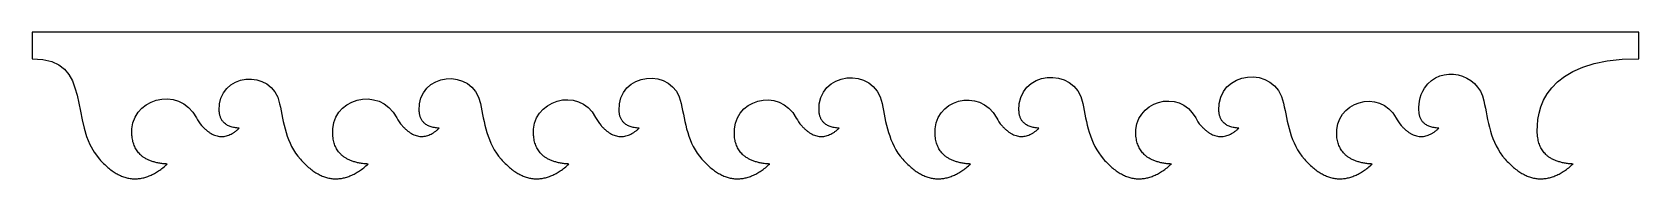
# Model space of a CAD drawing. Header units: millimetres. Extents: x -128 to -5, y 41 to 52.
import ezdxf

# ---------------------------------------------------------------- set-up
doc = ezdxf.new("R2010")
doc.units = ezdxf.units.MM
doc.layers.get('0').update_dxf_attribs({"linetype": 'CONTINUOUS'})

msp = doc.modelspace()

# ---------------------------------------------------------------- linework, layer by layer
for p, q in [((-4.7, 51.8), (-128.22, 51.8)), ((-128.22, 51.8), (-128.22, 49.77)), ((-4.69, 49.77), (-4.7, 51.8)), ((-105.1, 43.81), (-105.11, 43.87)), ((-27.91, 43.81), (-27.91, 43.86))]:
    msp.add_line(p, q)
for points, degree in [([(-128.22, 49.77), (-123.41, 49.77), (-125.55, 44.86), (-123.04, 42.05)], 3), ([(-12.47, 43.81), (-12.67, 45.81), (-11.97, 49.77), (-4.69, 49.77)], 3), ([(-113.83, 45.78), (-114, 48.66), (-109.75, 49.15), (-109.19, 46.31)], 3), ([(-98.46, 45.78), (-98.63, 48.7), (-94.32, 49.19), (-93.75, 46.32)], 3), ([(-83.09, 45.78), (-83.26, 48.74), (-78.89, 49.24), (-78.31, 46.33)], 3), ([(-67.72, 45.78), (-67.89, 48.78), (-63.46, 49.29), (-62.87, 46.33)], 3), ([(-52.35, 45.78), (-52.52, 48.82), (-48.03, 49.33), (-47.44, 46.34)], 3), ([(-36.97, 45.78), (-37.15, 48.87), (-32.6, 49.38), (-32, 46.35)], 3), ([(-21.16, 47.51), (-19.93, 49.35), (-17.05, 48.71), (-16.6, 46.54)], 3), ([(-21.59, 45.64), (-21.64, 46.14), (-21.59, 46.86), (-21.16, 47.51)], 3), ([(-120.55, 43.86), (-120.82, 46.74), (-116.93, 47.8), (-115.59, 45.23)], 3), ([(-113.82, 45.64), (-113.83, 45.69), (-113.83, 45.73), (-113.83, 45.78)], 3), ([(-109.19, 46.31), (-108.9, 44.88), (-108.69, 43.27), (-107.6, 42.05)], 3), ([(-105.11, 43.87), (-105.37, 46.74), (-101.51, 47.78), (-100.18, 45.23)], 3), ([(-98.45, 45.64), (-98.46, 45.69), (-98.46, 45.73), (-98.46, 45.78)], 3), ([(-93.75, 46.32), (-93.46, 44.88), (-93.25, 43.27), (-92.16, 42.05)], 3), ([(-89.67, 43.86), (-89.93, 46.6), (-86.15, 47.72), (-84.9, 45.26)], 3), ([(-83.08, 45.64), (-83.08, 45.69), (-83.09, 45.73), (-83.09, 45.78)], 3), ([(-78.31, 46.33), (-78.03, 44.89), (-77.81, 43.27), (-76.72, 42.05)], 3), ([(-74.23, 43.88), (-74.48, 46.64), (-70.76, 47.67), (-69.47, 45.21)], 3), ([(-67.71, 45.64), (-67.71, 45.69), (-67.72, 45.73), (-67.72, 45.78)], 3), ([(-62.87, 46.33), (-62.59, 44.89), (-62.37, 43.28), (-61.28, 42.05)], 3), ([(-58.79, 43.89), (-59.03, 46.65), (-55.34, 47.66), (-54.06, 45.21)], 3), ([(-52.34, 45.64), (-52.34, 45.69), (-52.34, 45.73), (-52.35, 45.78)], 3), ([(-47.44, 46.34), (-47.15, 44.9), (-46.94, 43.28), (-45.84, 42.05)], 3), ([(-43.35, 43.86), (-43.6, 46.5), (-40, 47.57), (-38.76, 45.22)], 3), ([(-36.96, 45.64), (-36.97, 45.69), (-36.97, 45.73), (-36.97, 45.78)], 3), ([(-32, 46.35), (-31.71, 44.91), (-31.5, 43.28), (-30.4, 42.05)], 3), ([(-27.91, 43.86), (-28.16, 46.48), (-24.58, 47.54), (-23.35, 45.21)], 3), ([(-16.6, 46.54), (-16.29, 45.05), (-16.11, 43.33), (-14.96, 42.05)], 3), ([(-115.59, 45.23), (-115.48, 45.02), (-115.35, 44.82), (-115.19, 44.64)], 3), ([(-115.19, 44.64), (-113.78, 43.06), (-112.3, 44.43)], 2), ([(-112.3, 44.43), (-113.71, 44.52), (-113.82, 45.64)], 2), ([(-100.18, 45.23), (-100.08, 45.02), (-99.95, 44.82), (-99.78, 44.64)], 3), ([(-99.78, 44.64), (-98.38, 43.06), (-96.93, 44.43)], 2), ([(-96.93, 44.43), (-98.34, 44.52), (-98.45, 45.64)], 2), ([(-84.9, 45.26), (-84.79, 45.04), (-84.65, 44.83), (-84.48, 44.64)], 3), ([(-84.48, 44.64), (-83.07, 43.06), (-81.55, 44.43)], 2), ([(-81.55, 44.43), (-82.97, 44.52), (-83.08, 45.64)], 2), ([(-69.47, 45.21), (-69.36, 45.01), (-69.23, 44.82), (-69.07, 44.64)], 3), ([(-69.07, 44.64), (-67.67, 43.06), (-66.18, 44.43)], 2), ([(-66.18, 44.43), (-67.59, 44.52), (-67.71, 45.64)], 2), ([(-54.06, 45.21), (-53.95, 45.01), (-53.83, 44.82), (-53.67, 44.64)], 3), ([(-53.67, 44.64), (-52.26, 43.06), (-50.81, 44.43)], 2), ([(-50.81, 44.43), (-52.22, 44.52), (-52.34, 45.64)], 2), ([(-38.76, 45.22), (-38.66, 45.02), (-38.53, 44.82), (-38.36, 44.64)], 3), ([(-38.36, 44.64), (-36.96, 43.06), (-35.44, 44.43)], 2), ([(-35.44, 44.43), (-36.85, 44.52), (-36.96, 45.64)], 2), ([(-23.35, 45.21), (-23.24, 45.01), (-23.12, 44.82), (-22.96, 44.64)], 3), ([(-22.96, 44.64), (-21.55, 43.06), (-20.07, 44.43)], 2), ([(-20.07, 44.43), (-21.48, 44.52), (-21.59, 45.64)], 2), ([(-120.54, 43.81), (-120.55, 43.83), (-120.55, 43.84), (-120.55, 43.86)], 3), ([(-117.83, 41.68), (-120.34, 41.82), (-120.54, 43.81)], 2), ([(-102.39, 41.68), (-104.9, 41.82), (-105.1, 43.81)], 2), ([(-89.66, 43.81), (-89.67, 43.83), (-89.67, 43.84), (-89.67, 43.86)], 3), ([(-86.95, 41.68), (-89.46, 41.82), (-89.66, 43.81)], 2), ([(-74.23, 43.81), (-74.23, 43.83), (-74.23, 43.86), (-74.23, 43.88)], 3), ([(-71.51, 41.68), (-74.02, 41.82), (-74.23, 43.81)], 2), ([(-58.79, 43.81), (-58.79, 43.84), (-58.79, 43.87), (-58.79, 43.89)], 3), ([(-56.07, 41.68), (-58.58, 41.82), (-58.79, 43.81)], 2), ([(-43.35, 43.81), (-43.35, 43.83), (-43.35, 43.84), (-43.35, 43.86)], 3), ([(-40.63, 41.68), (-43.14, 41.82), (-43.35, 43.81)], 2), ([(-25.19, 41.68), (-27.7, 41.82), (-27.91, 43.81)], 2), ([(-9.75, 41.68), (-12.26, 41.82), (-12.47, 43.81)], 2), ([(-123.04, 42.05), (-120.54, 39.24), (-117.83, 41.68)], 2), ([(-107.6, 42.05), (-105.1, 39.24), (-102.39, 41.68)], 2), ([(-92.16, 42.05), (-89.66, 39.24), (-86.95, 41.68)], 2), ([(-76.72, 42.05), (-74.22, 39.24), (-71.51, 41.68)], 2), ([(-61.28, 42.05), (-58.78, 39.24), (-56.07, 41.68)], 2), ([(-45.84, 42.05), (-43.34, 39.24), (-40.63, 41.68)], 2), ([(-30.4, 42.05), (-27.9, 39.24), (-25.19, 41.68)], 2), ([(-14.96, 42.05), (-12.46, 39.24), (-9.75, 41.68)], 2)]:
    msp.add_open_spline(points, degree=degree)

doc.saveas('drawing.dxf')
